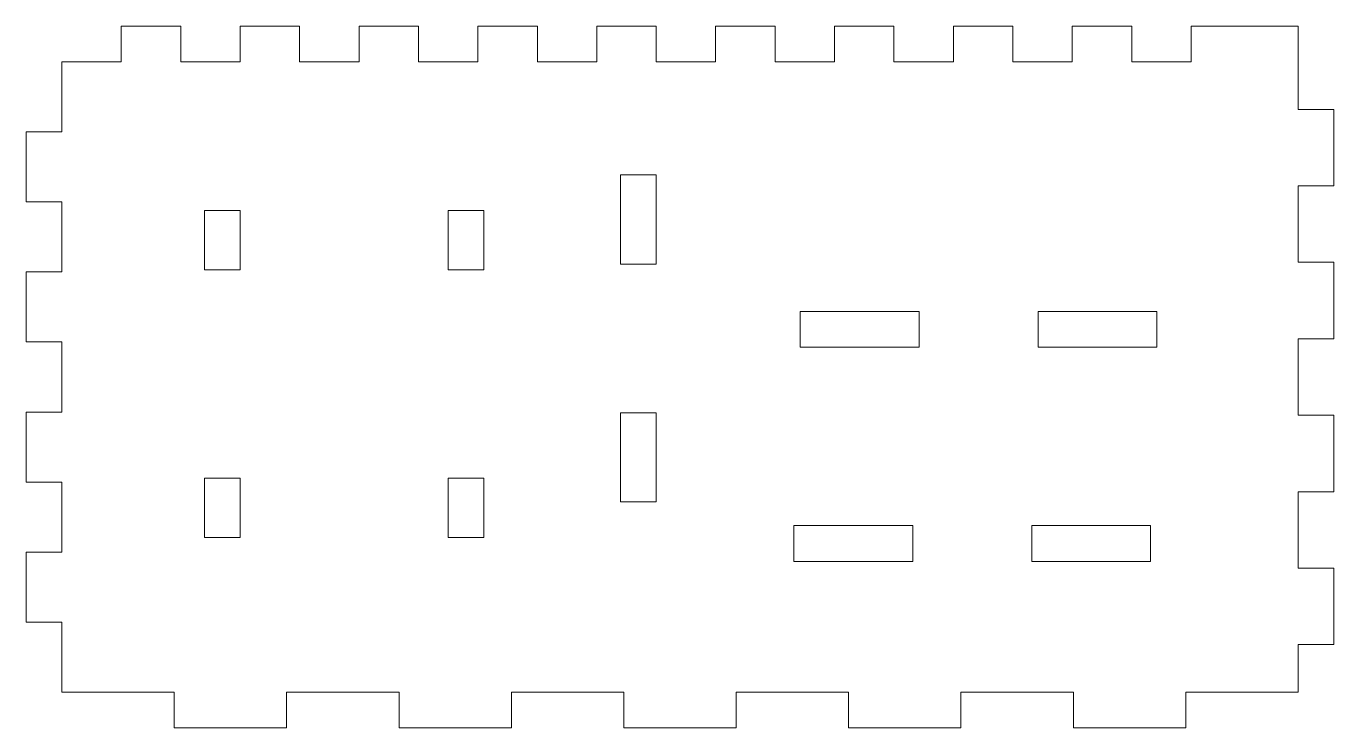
# Model space of a CAD drawing. Header units: millimetres. Extents: x 0 to 220, y -112 to 6.
import ezdxf

# ---------------------------------------------------------------- set-up
doc = ezdxf.new("R2010")
doc.units = ezdxf.units.MM

msp = doc.modelspace()

# ---------------------------------------------------------------- linework, layer by layer
at = {"color": 7, "linetype": 'Continuous', "lineweight": 15}
for p, q in [((16, 6), (26, 6)), ((16, 0), (16, 6)), ((26, 0), (26, 6)), ((36, 6), (46, 6)), ((36, 0), (36, 6)), ((46, 0), (46, 6)), ((56, 6), (66, 6)), ((56, 0), (56, 6)), ((66, 0), (66, 6)), ((76, 6), (86, 6)), ((76, 0), (76, 6)), ((86, 0), (86, 6)), ((96, 6), (106, 6)), ((96, 0), (96, 6)), ((106, 0), (106, 6)), ((116, 6), (126, 6)), ((116, 0), (116, 6)), ((126, 0), (126, 6)), ((136, 6), (146, 6)), ((136, 0), (136, 6)), ((146, 0), (146, 6)), ((156, 6), (166, 6)), ((156, 0), (156, 6)), ((166, 0), (166, 6)), ((176, 6), (186, 6)), ((176, 0), (176, 6)), ((186, 0), (186, 6)), ((196, 6), (214, 6)), ((196, 0), (196, 6)), ((214, 6), (214, -8)), ((6, 0), (16, 0)), ((6, -11.78), (6, 0)), ((26, 0), (36, 0)), ((46, 0), (56, 0)), ((66, 0), (76, 0)), ((86, 0), (96, 0)), ((106, 0), (116, 0)), ((126, 0), (136, 0)), ((146, 0), (156, 0)), ((166, 0), (176, 0)), ((186, 0), (196, 0)), ((214, -8), (220, -8)), ((220, -8), (220, -20.86)), ((6, -11.78), (0, -11.78)), ((0, -23.56), (0, -11.78)), ((100, -19), (100, -34)), ((100, -19), (106, -19)), ((106, -19), (106, -34)), ((214, -20.86), (214, -33.71)), ((214, -20.86), (220, -20.86)), ((6, -23.56), (0, -23.56)), ((6, -35.33), (6, -23.56)), ((30, -25), (30, -35)), ((36, -25), (30, -25)), ((36, -35), (36, -25)), ((71, -25), (71, -35)), ((77, -25), (71, -25)), ((77, -35), (77, -25)), ((30, -35), (36, -35)), ((71, -35), (77, -35)), ((100, -34), (106, -34)), ((214, -33.71), (220, -33.71)), ((220, -33.71), (220, -46.57)), ((6, -35.33), (0, -35.33)), ((0, -47.11), (0, -35.33)), ((130.23, -48), (130.23, -42)), ((130.23, -42), (150.23, -42)), ((150.23, -48), (150.23, -42)), ((170.23, -48), (170.23, -42)), ((170.23, -42), (190.23, -42)), ((190.23, -48), (190.23, -42)), ((6, -47.11), (0, -47.11)), ((6, -58.89), (6, -47.11)), ((130.23, -48), (150.23, -48)), ((170.23, -48), (190.23, -48)), ((214, -46.57), (214, -59.43)), ((214, -46.57), (220, -46.57)), ((6, -58.89), (0, -58.89)), ((0, -70.67), (0, -58.89)), ((100, -59), (100, -74)), ((100, -59), (106, -59)), ((106, -59), (106, -74)), ((214, -59.43), (220, -59.43)), ((220, -59.43), (220, -72.29)), ((30, -70), (30, -80)), ((36, -70), (30, -70)), ((36, -80), (36, -70)), ((71, -70), (71, -80)), ((77, -70), (71, -70)), ((77, -80), (77, -70)), ((6, -70.67), (0, -70.67)), ((6, -82.44), (6, -70.67)), ((214, -72.29), (214, -85.14)), ((214, -72.29), (220, -72.29)), ((100, -74), (106, -74)), ((129.17, -84), (129.17, -78)), ((129.17, -78), (149.17, -78)), ((149.17, -84), (149.17, -78)), ((169.17, -84), (169.17, -78)), ((169.17, -78), (189.17, -78)), ((189.17, -84), (189.17, -78)), ((30, -80), (36, -80)), ((71, -80), (77, -80)), ((6, -82.44), (0, -82.44)), ((0, -94.22), (0, -82.44)), ((129.17, -84), (149.17, -84)), ((169.17, -84), (189.17, -84)), ((214, -85.14), (220, -85.14)), ((220, -85.14), (220, -98)), ((6, -94.22), (0, -94.22)), ((6, -106), (6, -94.22)), ((214, -98), (220, -98)), ((214, -98), (214, -106)), ((24.91, -106), (6, -106)), ((24.91, -106), (24.91, -112)), ((43.82, -106), (43.82, -112)), ((62.73, -106), (43.82, -106)), ((62.73, -106), (62.73, -112)), ((81.64, -106), (81.64, -112)), ((100.55, -106), (81.64, -106)), ((100.55, -106), (100.55, -112)), ((119.45, -106), (119.45, -112)), ((138.36, -106), (119.45, -106)), ((138.36, -106), (138.36, -112)), ((157.27, -106), (157.27, -112)), ((176.18, -106), (157.27, -106)), ((176.18, -106), (176.18, -112)), ((195.09, -106), (195.09, -112)), ((214, -106), (195.09, -106)), ((43.82, -112), (24.91, -112)), ((81.64, -112), (62.73, -112)), ((119.45, -112), (100.55, -112)), ((157.27, -112), (138.36, -112)), ((195.09, -112), (176.18, -112))]:
    msp.add_line(p, q, dxfattribs=at)

doc.saveas('drawing.dxf')
